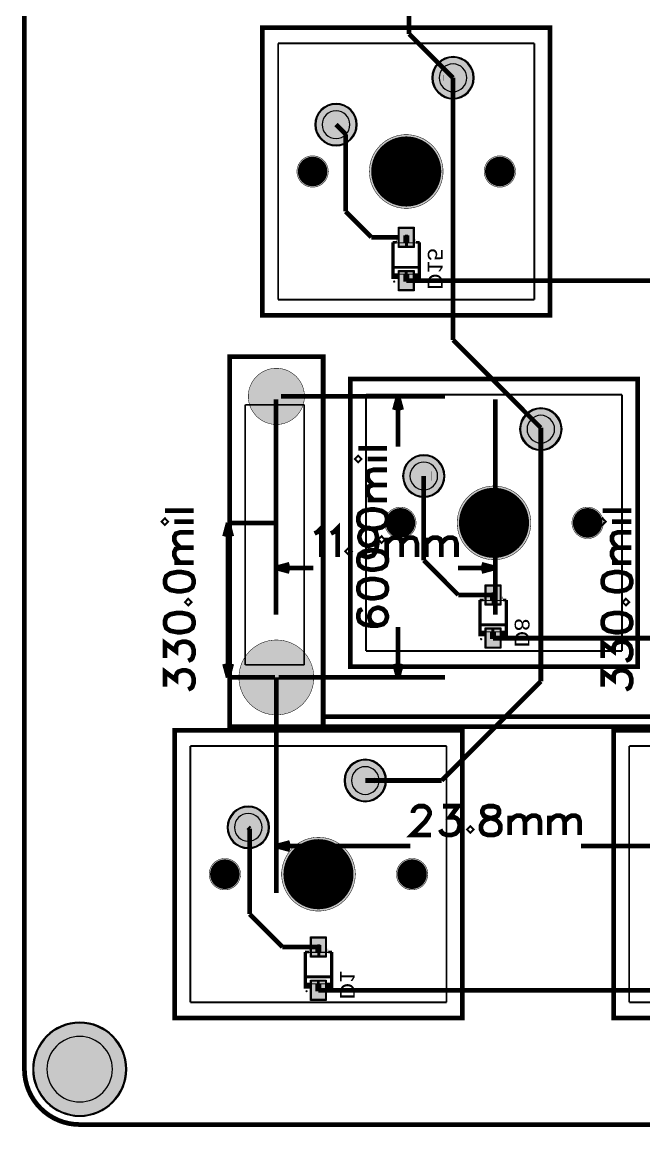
# Model space of a CAD drawing. Header units: millimetres. Extents: x 0 to 146, y -7 to 103.
# Drawn here: x -0.2 to 33.6, y -0.1 to 59.8 of the extents above; entities that cross this region are included whole.
import ezdxf
from ezdxf.enums import TextEntityAlignment as Align

# ---------------------------------------------------------------- set-up
doc = ezdxf.new("R2010")
doc.units = ezdxf.units.MM
doc.header["$MEASUREMENT"] = 0
for name, color, linetype, true_color in [('Board-Outline-Layer', 7, 'Continuous', 0xff00ff), ('Bottom-Layer', 7, 'Continuous', 0x0000ff), ('Bottom-Paste-Mask-Layer', 7, 'Continuous', 0x800000), ('Bottom-Silkscreen-Layer', 7, 'Continuous', 0x66cc33), ('Bottom-Solder-Mask-Layer', 7, 'Continuous', 0xaa00ff), ('Component-Marking-Layer', 7, 'Continuous', 0x66ffcc), ('Component-Shape-Layer', 7, 'Continuous', 0x00cccc), ('Document-Layer', 7, 'Continuous', 0xffffff), ('Hole-Layer', 7, 'Continuous', 0x222222), ('Mechanical-Layer', 7, 'Continuous', 0xf022f0), ('Multi-Layer', 7, 'Continuous', 0xc0c0c0), ('Pin-Floating-Layer', 7, 'Continuous', 0xff99ff), ('Pin-Soldering-Layer', 7, 'Continuous', 0xcc9999), ('Top-Layer', 7, 'Continuous', 0xff0000), ('Top-Paste-Mask-Layer', 7, 'Continuous', 0x808080), ('Top-Silkscreen-Layer', 7, 'Continuous', 0xffcc00), ('Top-Solder-Mask-Layer', 7, 'Continuous', 0x800080)]:
    doc.layers.add(name, color=color, linetype=linetype, true_color=true_color)
doc.styles.get("Standard").update_dxf_attribs({"font": 'arial.ttf'})

msp = doc.modelspace()

# ---------------------------------------------------------------- hatches: boundary and pattern name
at = {"layer": 'Bottom-Layer'}
for points in [[(22.126, 56.775, 1), (24.326, 56.775, 1)], [(15.776, 54.235, 1), (17.976, 54.235, 1)], [(21.061, 47.621), (20.311, 47.621), (20.311, 48.621), (21.061, 48.621)], [(21.061, 45.276), (20.311, 45.276), (20.311, 46.276), (21.061, 46.276)], [(26.89, 37.724, 1), (29.09, 37.724, 1)], [(20.54, 35.184, 1), (22.74, 35.184, 1)], [(25.775, 28.237), (25.025, 28.237), (25.025, 29.237), (25.775, 29.237)], [(25.775, 25.892), (25.025, 25.892), (25.025, 26.892), (25.775, 26.892)], [(17.364, 18.674, 1), (19.564, 18.674, 1)], [(11.014, 16.134, 1), (13.214, 16.134, 1)], [(16.299, 9.15), (15.549, 9.15), (15.549, 10.15), (16.299, 10.15)], [(16.299, 6.805), (15.549, 6.805), (15.549, 7.805), (16.299, 7.805)], [(0.468, 3.019, 1), (5.468, 3.019, 1)]]:
    msp.add_hatch(color=256, dxfattribs=at).paths.add_polyline_path(points)
at = {"layer": 'Bottom-Paste-Mask-Layer'}
for points in [[(22.126, 56.775, 1), (24.326, 56.775, 1)], [(15.776, 54.235, 1), (17.976, 54.235, 1)], [(21.061, 47.621), (20.311, 47.621), (20.311, 48.621), (21.061, 48.621)], [(21.061, 45.276), (20.311, 45.276), (20.311, 46.276), (21.061, 46.276)], [(26.89, 37.724, 1), (29.09, 37.724, 1)], [(20.54, 35.184, 1), (22.74, 35.184, 1)], [(25.775, 28.237), (25.025, 28.237), (25.025, 29.237), (25.775, 29.237)], [(25.775, 25.892), (25.025, 25.892), (25.025, 26.892), (25.775, 26.892)], [(17.364, 18.674, 1), (19.564, 18.674, 1)], [(11.014, 16.134, 1), (13.214, 16.134, 1)], [(16.299, 9.15), (15.549, 9.15), (15.549, 10.15), (16.299, 10.15)], [(16.299, 6.805), (15.549, 6.805), (15.549, 7.805), (16.299, 7.805)], [(0.468, 3.019, 1), (5.468, 3.019, 1)]]:
    msp.add_hatch(color=256, dxfattribs=at).paths.add_polyline_path(points)
at = {"layer": 'Bottom-Silkscreen-Layer'}
for points in [[(19.883, 46.173), (20.236, 46.173), (20.236, 45.869), (19.883, 45.869)], [(19.883, 46.173), (20.236, 46.173), (20.236, 45.869), (19.883, 45.869)], [(21.488, 46.173), (21.488, 45.869), (21.136, 45.869), (21.136, 46.173)], [(21.488, 46.173), (21.488, 45.869), (21.136, 45.869), (21.136, 46.173)], [(24.598, 26.79), (24.95, 26.79), (24.95, 26.485), (24.598, 26.485)], [(24.598, 26.79), (24.95, 26.79), (24.95, 26.485), (24.598, 26.485)], [(26.202, 26.79), (26.202, 26.485), (25.85, 26.485), (25.85, 26.79)], [(26.202, 26.79), (26.202, 26.485), (25.85, 26.485), (25.85, 26.79)], [(15.121, 7.702), (15.474, 7.702), (15.474, 7.398), (15.121, 7.398)], [(15.121, 7.702), (15.474, 7.702), (15.474, 7.398), (15.121, 7.398)], [(16.726, 7.702), (16.726, 7.398), (16.374, 7.398), (16.374, 7.702)], [(16.726, 7.702), (16.726, 7.398), (16.374, 7.398), (16.374, 7.702)]]:
    msp.add_hatch(color=256, dxfattribs=at).paths.add_polyline_path(points)
at = {"layer": 'Bottom-Solder-Mask-Layer'}
for points in [[(22.076, 56.775, 1), (24.376, 56.775, 1)], [(15.726, 54.235, 1), (18.026, 54.235, 1)], [(21.111, 47.57), (20.26, 47.57), (20.26, 48.672), (21.111, 48.672)], [(21.111, 45.225), (20.26, 45.225), (20.26, 46.327), (21.111, 46.327)], [(26.84, 37.724, 1), (29.14, 37.724, 1)], [(20.49, 35.184, 1), (22.79, 35.184, 1)], [(25.826, 28.187), (24.974, 28.187), (24.974, 29.288), (25.826, 29.288)], [(25.826, 25.841), (24.974, 25.841), (24.974, 26.943), (25.826, 26.943)], [(17.314, 18.674, 1), (19.614, 18.674, 1)], [(10.964, 16.134, 1), (13.264, 16.134, 1)], [(16.35, 9.099), (15.498, 9.099), (15.498, 10.201), (16.35, 10.201)], [(16.35, 6.754), (15.498, 6.754), (15.498, 7.856), (16.35, 7.856)], [(0.417, 3.019, 1), (5.519, 3.019, 1)]]:
    msp.add_hatch(color=256, dxfattribs=at).paths.add_polyline_path(points)
at = {"layer": 'Component-Marking-Layer'}
for points in [[(19.976, 45.723, 1), (20.096, 45.723, 1)], [(19.976, 45.723, 1), (20.096, 45.723, 1)], [(12.826, 43.895, 1), (12.946, 43.895, 1)], [(12.826, 43.895, 1), (12.946, 43.895, 1)], [(24.69, 26.34, 1), (24.81, 26.34, 1)], [(24.69, 26.34, 1), (24.81, 26.34, 1)], [(17.59, 24.844, 1), (17.709, 24.844, 1)], [(17.59, 24.844, 1), (17.709, 24.844, 1)], [(15.214, 7.252, 1), (15.334, 7.252, 1)], [(15.214, 7.252, 1), (15.334, 7.252, 1)], [(8.064, 5.794, 1), (8.184, 5.794, 1)], [(8.064, 5.794, 1), (8.184, 5.794, 1)], [(31.876, 5.795, 1), (31.996, 5.795, 1)], [(31.876, 5.795, 1), (31.996, 5.795, 1)]]:
    msp.add_hatch(color=256, dxfattribs=at).paths.add_polyline_path(points)
at = {"layer": 'Document-Layer'}
for points in [[(21.216, 48.031), (21.216, 47.875), (20.176, 47.875), (20.176, 48.031)], [(21.216, 48.031), (21.216, 47.875), (20.176, 47.875), (20.176, 48.031)], [(20.776, 48.263), (20.776, 47.639), (20.62, 47.639), (20.62, 48.263)], [(20.776, 48.263), (20.776, 47.639), (20.62, 47.639), (20.62, 48.263)], [(20.756, 45.723), (20.6, 45.723), (20.6, 46.347), (20.756, 46.347)], [(20.756, 45.723), (20.6, 45.723), (20.6, 46.347), (20.756, 46.347)], [(25.49, 28.88), (25.49, 28.256), (25.334, 28.256), (25.334, 28.88)], [(25.49, 28.88), (25.49, 28.256), (25.334, 28.256), (25.334, 28.88)], [(25.93, 28.648), (25.93, 28.492), (24.89, 28.492), (24.89, 28.648)], [(25.93, 28.648), (25.93, 28.492), (24.89, 28.492), (24.89, 28.648)], [(25.47, 26.34), (25.314, 26.34), (25.314, 26.964), (25.47, 26.964)], [(25.47, 26.34), (25.314, 26.34), (25.314, 26.964), (25.47, 26.964)], [(16.014, 9.792), (16.014, 9.168), (15.858, 9.168), (15.858, 9.792)], [(16.014, 9.792), (16.014, 9.168), (15.858, 9.168), (15.858, 9.792)], [(16.454, 9.56), (16.454, 9.404), (15.414, 9.404), (15.414, 9.56)], [(16.454, 9.56), (16.454, 9.404), (15.414, 9.404), (15.414, 9.56)], [(15.994, 7.252), (15.838, 7.252), (15.838, 7.876), (15.994, 7.876)], [(15.994, 7.252), (15.838, 7.252), (15.838, 7.876), (15.994, 7.876)]]:
    msp.add_hatch(color=256, dxfattribs=at).paths.add_polyline_path(points)
at = {"layer": 'Hole-Layer'}
for points in [[(22.476, 56.775, 1), (23.976, 56.775, 1)], [(16.126, 54.235, 1), (17.626, 54.235, 1)], [(27.24, 37.724, 1), (28.74, 37.724, 1)], [(20.89, 35.184, 1), (22.39, 35.184, 1)], [(17.714, 18.674, 1), (19.214, 18.674, 1)], [(11.364, 16.134, 1), (12.864, 16.134, 1)], [(1.193, 3.019, 1), (4.743, 3.019, 1)]]:
    msp.add_hatch(color=256, dxfattribs=at).paths.add_polyline_path(points)
at = {"layer": 'Multi-Layer'}
for points in [[(22.126, 56.775, 1), (24.326, 56.775, 1)], [(22.126, 56.775, 1), (24.326, 56.775, 1)], [(22.126, 56.775, 1), (24.326, 56.775, 1)], [(15.776, 54.235, 1), (17.976, 54.235, 1)], [(15.776, 54.235, 1), (17.976, 54.235, 1)], [(15.776, 54.235, 1), (17.976, 54.235, 1)], [(18.686, 51.695, 1), (22.686, 51.695, 1)], [(18.686, 51.695, 1), (22.686, 51.695, 1)], [(14.755, 51.695, 1), (16.457, 51.695, 1)], [(14.755, 51.695, 1), (16.457, 51.695, 1)], [(24.915, 51.695, 1), (26.617, 51.695, 1)], [(24.915, 51.695, 1), (26.617, 51.695, 1)], [(12.115, 39.502, 1), (15.163, 39.502, 1)], [(12.115, 39.502, 1), (15.163, 39.502, 1)], [(26.89, 37.724, 1), (29.09, 37.724, 1)], [(26.89, 37.724, 1), (29.09, 37.724, 1)], [(26.89, 37.724, 1), (29.09, 37.724, 1)], [(20.54, 35.184, 1), (22.74, 35.184, 1)], [(20.54, 35.184, 1), (22.74, 35.184, 1)], [(20.54, 35.184, 1), (22.74, 35.184, 1)], [(23.45, 32.644, 1), (27.45, 32.644, 1)], [(23.45, 32.644, 1), (27.45, 32.644, 1)], [(19.519, 32.644, 1), (21.22, 32.644, 1)], [(19.519, 32.644, 1), (21.22, 32.644, 1)], [(29.679, 32.644, 1), (31.38, 32.644, 1)], [(29.679, 32.644, 1), (31.38, 32.644, 1)], [(11.607, 24.262, 1), (15.671, 24.262, 1)], [(11.607, 24.262, 1), (15.671, 24.262, 1)], [(17.364, 18.674, 1), (19.564, 18.674, 1)], [(17.364, 18.674, 1), (19.564, 18.674, 1)], [(17.364, 18.674, 1), (19.564, 18.674, 1)], [(11.014, 16.134, 1), (13.214, 16.134, 1)], [(11.014, 16.134, 1), (13.214, 16.134, 1)], [(11.014, 16.134, 1), (13.214, 16.134, 1)], [(13.924, 13.594, 1), (17.924, 13.594, 1)], [(13.924, 13.594, 1), (17.924, 13.594, 1)], [(9.993, 13.594, 1), (11.695, 13.594, 1)], [(9.993, 13.594, 1), (11.695, 13.594, 1)], [(20.153, 13.594, 1), (21.855, 13.594, 1)], [(20.153, 13.594, 1), (21.855, 13.594, 1)], [(0.468, 3.019, 1), (5.468, 3.019, 1)], [(0.468, 3.019, 1), (5.468, 3.019, 1)], [(0.468, 3.019, 1), (5.468, 3.019, 1)]]:
    msp.add_hatch(color=256, dxfattribs=at).paths.add_polyline_path(points)
at = {"layer": 'Pin-Floating-Layer'}
for points in [[(20.846, 47.933), (20.846, 47.813), (20.525, 47.813), (20.525, 47.933)], [(20.846, 47.933), (20.846, 47.813), (20.525, 47.813), (20.525, 47.933)], [(20.846, 46.133), (20.846, 46.013), (20.525, 46.013), (20.525, 46.133)], [(20.846, 46.133), (20.846, 46.013), (20.525, 46.013), (20.525, 46.133)], [(25.56, 28.55), (25.56, 28.43), (25.24, 28.43), (25.24, 28.55)], [(25.56, 28.55), (25.56, 28.43), (25.24, 28.43), (25.24, 28.55)], [(25.56, 26.75), (25.56, 26.63), (25.24, 26.63), (25.24, 26.75)], [(25.56, 26.75), (25.56, 26.63), (25.24, 26.63), (25.24, 26.75)], [(16.084, 9.462), (16.084, 9.342), (15.764, 9.342), (15.764, 9.462)], [(16.084, 9.462), (16.084, 9.342), (15.764, 9.342), (15.764, 9.462)], [(16.084, 7.662), (16.084, 7.542), (15.764, 7.542), (15.764, 7.662)], [(16.084, 7.662), (16.084, 7.542), (15.764, 7.542), (15.764, 7.662)]]:
    msp.add_hatch(color=256, dxfattribs=at).paths.add_polyline_path(points)
at = {"layer": 'Pin-Soldering-Layer'}
for points in [[(22.726, 56.925), (23.726, 56.925), (23.726, 56.625), (22.726, 56.625)], [(22.726, 56.925), (23.726, 56.925), (23.726, 56.625), (22.726, 56.625)], [(16.476, 54.485), (17.276, 54.485), (17.276, 53.985), (16.476, 53.985)], [(16.476, 54.485), (17.276, 54.485), (17.276, 53.985), (16.476, 53.985)], [(20.846, 48.223), (20.846, 47.923), (20.525, 47.923), (20.525, 48.223)], [(20.846, 48.223), (20.846, 47.923), (20.525, 47.923), (20.525, 48.223)], [(20.846, 46.023), (20.846, 45.723), (20.525, 45.723), (20.525, 46.023)], [(20.846, 46.023), (20.846, 45.723), (20.525, 45.723), (20.525, 46.023)], [(27.49, 37.874), (28.49, 37.874), (28.49, 37.574), (27.49, 37.574)], [(27.49, 37.874), (28.49, 37.874), (28.49, 37.574), (27.49, 37.574)], [(21.24, 35.434), (22.04, 35.434), (22.04, 34.934), (21.24, 34.934)], [(21.24, 35.434), (22.04, 35.434), (22.04, 34.934), (21.24, 34.934)], [(25.56, 28.84), (25.56, 28.54), (25.24, 28.54), (25.24, 28.84)], [(25.56, 28.84), (25.56, 28.54), (25.24, 28.54), (25.24, 28.84)], [(25.56, 26.64), (25.56, 26.34), (25.24, 26.34), (25.24, 26.64)], [(25.56, 26.64), (25.56, 26.34), (25.24, 26.34), (25.24, 26.64)], [(17.964, 18.824), (18.964, 18.824), (18.964, 18.524), (17.964, 18.524)], [(17.964, 18.824), (18.964, 18.824), (18.964, 18.524), (17.964, 18.524)], [(11.714, 16.384), (12.514, 16.384), (12.514, 15.884), (11.714, 15.884)], [(11.714, 16.384), (12.514, 16.384), (12.514, 15.884), (11.714, 15.884)], [(16.084, 9.752), (16.084, 9.452), (15.764, 9.452), (15.764, 9.752)], [(16.084, 9.752), (16.084, 9.452), (15.764, 9.452), (15.764, 9.752)], [(16.084, 7.552), (16.084, 7.252), (15.764, 7.252), (15.764, 7.552)], [(16.084, 7.552), (16.084, 7.252), (15.764, 7.252), (15.764, 7.552)]]:
    msp.add_hatch(color=256, dxfattribs=at).paths.add_polyline_path(points)
at = {"layer": 'Top-Layer'}
for points in [[(22.126, 56.775, 1), (24.326, 56.775, 1)], [(15.776, 54.235, 1), (17.976, 54.235, 1)], [(26.89, 37.724, 1), (29.09, 37.724, 1)], [(20.54, 35.184, 1), (22.74, 35.184, 1)], [(17.364, 18.674, 1), (19.564, 18.674, 1)], [(11.014, 16.134, 1), (13.214, 16.134, 1)], [(0.468, 3.019, 1), (5.468, 3.019, 1)]]:
    msp.add_hatch(color=256, dxfattribs=at).paths.add_polyline_path(points)
at = {"layer": 'Top-Paste-Mask-Layer'}
for points in [[(22.126, 56.775, 1), (24.326, 56.775, 1)], [(15.776, 54.235, 1), (17.976, 54.235, 1)], [(26.89, 37.724, 1), (29.09, 37.724, 1)], [(20.54, 35.184, 1), (22.74, 35.184, 1)], [(25.091, 32.644, 1), (25.809, 32.644, 1)], [(25.091, 32.644, 1), (25.809, 32.644, 1)], [(17.364, 18.674, 1), (19.564, 18.674, 1)], [(11.014, 16.134, 1), (13.214, 16.134, 1)], [(0.468, 3.019, 1), (5.468, 3.019, 1)]]:
    msp.add_hatch(color=256, dxfattribs=at).paths.add_polyline_path(points)
at = {"layer": 'Top-Solder-Mask-Layer'}
for points in [[(22.076, 56.775, 1), (24.376, 56.775, 1)], [(15.726, 54.235, 1), (18.026, 54.235, 1)], [(26.84, 37.724, 1), (29.14, 37.724, 1)], [(20.49, 35.184, 1), (22.79, 35.184, 1)], [(17.314, 18.674, 1), (19.614, 18.674, 1)], [(10.964, 16.134, 1), (13.264, 16.134, 1)], [(0.417, 3.019, 1), (5.519, 3.019, 1)]]:
    msp.add_hatch(color=256, dxfattribs=at).paths.add_polyline_path(points)

# ---------------------------------------------------------------- linework, layer by layer
at = {"layer": 'Board-Outline-Layer', "const_width": 0.254}
msp.add_lwpolyline([(-0.032, 3.019), (-0.032, 100.367, -0.414), (2.968, 103.367), (143.181, 103.367), (143.181, 103.367, -0.414), (146.181, 100.367), (146.181, 100.367), (146.181, 3.019), (146.181, 3.019, -0.414), (143.181, 0.019), (143.181, 0.019), (2.968, 0.019, -0.414)], format="xyb", close=True, dxfattribs=at)
at = {"layer": 'Bottom-Layer'}
for points in [[(22.126, 56.775, 1), (24.326, 56.775, 1)], [(15.776, 54.235, 1), (17.976, 54.235, 1)], [(26.89, 37.724, 1), (29.09, 37.724, 1)], [(20.54, 35.184, 1), (22.74, 35.184, 1)], [(11.014, 16.134, 1), (13.214, 16.134, 1)], [(0.468, 3.019, 1), (5.468, 3.019, 1)]]:
    msp.add_lwpolyline(points, format="xyb", close=True, dxfattribs=at)
at = {"layer": 'Bottom-Layer', "const_width": 0.254}
for points in [[(16.876, 54.235), (17.399, 53.712)], [(17.399, 53.712), (17.399, 49.53)], [(17.399, 49.53), (18.796, 48.133)], [(18.796, 48.133), (20.32, 48.133)], [(20.686, 45.776), (46.889, 45.776)], [(21.64, 35.184), (21.64, 30.607)], [(21.64, 30.607), (23.509, 28.737)], [(23.509, 28.737), (25.4, 28.737)], [(25.4, 26.392), (36.25, 26.392)], [(12.114, 16.134), (12.192, 16.056)], [(12.192, 16.056), (12.192, 11.43)], [(12.192, 11.43), (13.972, 9.65)], [(13.972, 9.65), (15.924, 9.65)], [(15.924, 7.305), (39.737, 7.305)]]:
    msp.add_lwpolyline(points, dxfattribs=at)
at = {"layer": 'Bottom-Layer'}
for points in [[(21.061, 47.621), (20.311, 47.621), (20.311, 48.621), (21.061, 48.621)], [(21.061, 45.276), (20.311, 45.276), (20.311, 46.276), (21.061, 46.276)], [(25.775, 28.237), (25.025, 28.237), (25.025, 29.237), (25.775, 29.237)], [(25.775, 25.892), (25.025, 25.892), (25.025, 26.892), (25.775, 26.892)], [(16.299, 9.15), (15.549, 9.15), (15.549, 10.15), (16.299, 10.15)], [(16.299, 6.805), (15.549, 6.805), (15.549, 7.805), (16.299, 7.805)]]:
    msp.add_lwpolyline(points, close=True, dxfattribs=at)
msp.add_lwpolyline([(17.364, 18.674, 1), (19.564, 18.674), (19.564, 18.674, 1), (17.364, 18.674)], format="xyb", dxfattribs=at)
at = {"layer": 'Bottom-Paste-Mask-Layer'}
for points in [[(22.126, 56.775, 1), (24.326, 56.775, 1)], [(15.776, 54.235, 1), (17.976, 54.235, 1)], [(26.89, 37.724, 1), (29.09, 37.724, 1)], [(20.54, 35.184, 1), (22.74, 35.184, 1)], [(11.014, 16.134, 1), (13.214, 16.134, 1)], [(0.468, 3.019, 1), (5.468, 3.019, 1)]]:
    msp.add_lwpolyline(points, format="xyb", close=True, dxfattribs=at)
for points in [[(21.061, 47.621), (20.311, 47.621), (20.311, 48.621), (21.061, 48.621)], [(21.061, 45.276), (20.311, 45.276), (20.311, 46.276), (21.061, 46.276)], [(25.775, 28.237), (25.025, 28.237), (25.025, 29.237), (25.775, 29.237)], [(25.775, 25.892), (25.025, 25.892), (25.025, 26.892), (25.775, 26.892)], [(16.299, 9.15), (15.549, 9.15), (15.549, 10.15), (16.299, 10.15)], [(16.299, 6.805), (15.549, 6.805), (15.549, 7.805), (16.299, 7.805)]]:
    msp.add_lwpolyline(points, close=True, dxfattribs=at)
msp.add_lwpolyline([(17.364, 18.674, 1), (19.564, 18.674), (19.564, 18.674, 1), (17.364, 18.674)], format="xyb", dxfattribs=at)
at = {"layer": 'Bottom-Silkscreen-Layer', "const_width": 0.152}
for points in [[(19.959, 47.85), (20.166, 47.85)], [(19.959, 46.097), (19.959, 47.85)], [(19.959, 47.85), (20.166, 47.85)], [(19.959, 46.097), (19.959, 47.85)], [(21.412, 47.85), (21.216, 47.85)], [(21.412, 47.85), (21.216, 47.85)], [(21.412, 46.097), (21.412, 47.85)], [(21.412, 46.097), (21.412, 47.85)], [(21.412, 46.502), (19.959, 46.502)], [(21.412, 46.502), (19.959, 46.502)], [(24.674, 28.466), (24.88, 28.466)], [(24.674, 26.714), (24.674, 28.466)], [(24.674, 28.466), (24.88, 28.466)], [(24.674, 26.714), (24.674, 28.466)], [(26.126, 28.466), (25.93, 28.466)], [(26.126, 28.466), (25.93, 28.466)], [(26.126, 26.714), (26.126, 28.466)], [(26.126, 26.714), (26.126, 28.466)], [(26.126, 27.118), (24.674, 27.118)], [(26.126, 27.118), (24.674, 27.118)], [(15.198, 7.626), (15.198, 9.379)], [(15.198, 7.626), (15.198, 9.379)], [(15.198, 9.379), (15.404, 9.379)], [(15.198, 9.379), (15.404, 9.379)], [(16.65, 9.379), (16.454, 9.379)], [(16.65, 9.379), (16.454, 9.379)], [(16.65, 7.626), (16.65, 9.379)], [(16.65, 7.626), (16.65, 9.379)], [(16.65, 8.031), (15.198, 8.031)], [(16.65, 8.031), (15.198, 8.031)]]:
    msp.add_lwpolyline(points, dxfattribs=at)
at = {"layer": 'Bottom-Silkscreen-Layer', "const_width": 0.00508}
for points in [[(19.883, 46.173), (20.236, 46.173), (20.236, 45.869), (19.883, 45.869)], [(19.883, 46.173), (20.236, 46.173), (20.236, 45.869), (19.883, 45.869)], [(21.488, 46.173), (21.488, 45.869), (21.136, 45.869), (21.136, 46.173)], [(21.488, 46.173), (21.488, 45.869), (21.136, 45.869), (21.136, 46.173)], [(24.598, 26.79), (24.95, 26.79), (24.95, 26.485), (24.598, 26.485)], [(24.598, 26.79), (24.95, 26.79), (24.95, 26.485), (24.598, 26.485)], [(26.202, 26.79), (26.202, 26.485), (25.85, 26.485), (25.85, 26.79)], [(26.202, 26.79), (26.202, 26.485), (25.85, 26.485), (25.85, 26.79)], [(15.121, 7.702), (15.474, 7.702), (15.474, 7.398), (15.121, 7.398)], [(15.121, 7.702), (15.474, 7.702), (15.474, 7.398), (15.121, 7.398)], [(16.726, 7.702), (16.726, 7.398), (16.374, 7.398), (16.374, 7.702)], [(16.726, 7.702), (16.726, 7.398), (16.374, 7.398), (16.374, 7.702)]]:
    msp.add_lwpolyline(points, close=True, dxfattribs=at)
at = {"layer": 'Bottom-Solder-Mask-Layer'}
for points in [[(22.076, 56.775, 1), (24.376, 56.775, 1)], [(15.726, 54.235, 1), (18.026, 54.235, 1)], [(26.84, 37.724, 1), (29.14, 37.724, 1)], [(20.49, 35.184, 1), (22.79, 35.184, 1)], [(17.314, 18.674, 1), (19.614, 18.674, 1)], [(0.417, 3.019, 1), (5.519, 3.019, 1)]]:
    msp.add_lwpolyline(points, format="xyb", close=True, dxfattribs=at)
for points in [[(21.111, 47.57), (20.26, 47.57), (20.26, 48.672), (21.111, 48.672)], [(21.111, 45.225), (20.26, 45.225), (20.26, 46.327), (21.111, 46.327)], [(25.826, 28.187), (24.974, 28.187), (24.974, 29.288), (25.826, 29.288)], [(25.826, 25.841), (24.974, 25.841), (24.974, 26.943), (25.826, 26.943)], [(16.35, 9.099), (15.498, 9.099), (15.498, 10.201), (16.35, 10.201)], [(16.35, 6.754), (15.498, 6.754), (15.498, 7.856), (16.35, 7.856)]]:
    msp.add_lwpolyline(points, close=True, dxfattribs=at)
msp.add_lwpolyline([(10.964, 16.134, 1), (13.264, 16.134), (13.264, 16.134, 1), (10.964, 16.134)], format="xyb", dxfattribs=at)
at = {"layer": 'Component-Marking-Layer', "const_width": 0.00508}
for points in [[(19.976, 45.723, 1), (20.096, 45.723), (20.096, 45.723, 1), (19.976, 45.723)], [(19.976, 45.723, 1), (20.096, 45.723), (20.096, 45.723, 1), (19.976, 45.723)], [(24.69, 26.34, 1), (24.81, 26.34), (24.81, 26.34, 1), (24.69, 26.34)], [(24.69, 26.34, 1), (24.81, 26.34), (24.81, 26.34, 1), (24.69, 26.34)], [(17.59, 24.844, 1), (17.709, 24.844), (17.709, 24.844, 1), (17.59, 24.844)], [(17.59, 24.844, 1), (17.709, 24.844), (17.709, 24.844, 1), (17.59, 24.844)], [(31.876, 5.795, 1), (31.996, 5.795), (31.996, 5.795, 1), (31.876, 5.795)], [(31.876, 5.795, 1), (31.996, 5.795), (31.996, 5.795, 1), (31.876, 5.795)]]:
    msp.add_lwpolyline(points, format="xyb", dxfattribs=at)
for points in [[(12.826, 43.895, 1), (12.946, 43.895, 1)], [(12.826, 43.895, 1), (12.946, 43.895, 1)], [(15.214, 7.252, 1), (15.334, 7.252, 1)], [(15.214, 7.252, 1), (15.334, 7.252, 1)], [(8.064, 5.794, 1), (8.184, 5.794, 1)], [(8.064, 5.794, 1), (8.184, 5.794, 1)]]:
    msp.add_lwpolyline(points, format="xyb", close=True, dxfattribs=at)
at = {"layer": 'Component-Shape-Layer', "const_width": 0.0508}
for points in [[(12.886, 43.895), (12.886, 59.495), (28.486, 59.495), (28.486, 43.895)], [(12.886, 43.895), (12.886, 59.495), (28.486, 59.495), (28.486, 43.895)], [(21.336, 47.823), (21.336, 46.123), (20.036, 46.123), (20.036, 47.823)], [(21.336, 47.823), (21.336, 46.123), (20.036, 46.123), (20.036, 47.823)], [(17.65, 24.844), (17.65, 40.444), (33.25, 40.444), (33.25, 24.844)], [(17.65, 24.844), (17.65, 40.444), (33.25, 40.444), (33.25, 24.844)], [(26.05, 28.44), (26.05, 26.74), (24.75, 26.74), (24.75, 28.44)], [(26.05, 28.44), (26.05, 26.74), (24.75, 26.74), (24.75, 28.44)], [(8.124, 5.794), (8.124, 21.394), (23.724, 21.394), (23.724, 5.794)], [(8.124, 5.794), (8.124, 21.394), (23.724, 21.394), (23.724, 5.794)], [(31.936, 5.795), (31.936, 21.395), (47.536, 21.395), (47.536, 5.795)], [(31.936, 5.795), (31.936, 21.395), (47.536, 21.395), (47.536, 5.795)], [(16.574, 9.352), (16.574, 7.652), (15.274, 7.652), (15.274, 9.352)], [(16.574, 9.352), (16.574, 7.652), (15.274, 7.652), (15.274, 9.352)]]:
    msp.add_lwpolyline(points, close=True, dxfattribs=at)
at = {"layer": 'Document-Layer', "const_width": 0.1}
for points in [[(13.736, 58.645), (27.635, 58.645)], [(13.736, 44.743), (13.736, 58.645)], [(27.635, 58.645), (27.635, 44.743)], [(27.635, 44.743), (13.736, 44.743)], [(18.499, 39.595), (32.399, 39.595)], [(18.499, 25.693), (18.499, 39.595)], [(32.399, 39.595), (32.399, 25.693)], [(11.949, 39.044), (15.149, 39.044)], [(11.949, 24.943), (11.949, 39.044)], [(15.149, 39.044), (15.149, 24.943)], [(32.399, 25.693), (18.499, 25.693)], [(15.149, 24.943), (11.949, 24.943)], [(8.974, 20.545), (22.874, 20.545)], [(8.974, 6.643), (8.974, 20.545)], [(22.874, 20.545), (22.874, 6.643)], [(32.786, 20.545), (46.685, 20.545)], [(32.786, 6.643), (32.786, 20.545)], [(22.874, 6.643), (8.974, 6.643)], [(46.685, 6.643), (32.786, 6.643)]]:
    msp.add_lwpolyline(points, dxfattribs=at)
at = {"layer": 'Document-Layer', "const_width": 1.9}
for points in [[(19.736, 51.695, 1), (21.636, 51.695), (21.636, 51.695, 1), (19.736, 51.695)], [(19.736, 51.695, 1), (21.636, 51.695), (21.636, 51.695, 1), (19.736, 51.695)], [(24.5, 32.644, 1), (26.4, 32.644), (26.4, 32.644, 1), (24.5, 32.644)], [(24.5, 32.644, 1), (26.4, 32.644), (26.4, 32.644, 1), (24.5, 32.644)], [(14.974, 13.594, 1), (16.874, 13.594), (16.874, 13.594, 1), (14.974, 13.594)], [(14.974, 13.594, 1), (16.874, 13.594), (16.874, 13.594, 1), (14.974, 13.594)]]:
    msp.add_lwpolyline(points, format="xyb", dxfattribs=at)
at = {"layer": 'Document-Layer', "const_width": 0.8}
for points in [[(15.206, 51.695, 1), (16.006, 51.695, 1)], [(15.206, 51.695, 1), (16.006, 51.695, 1)], [(25.366, 51.695, 1), (26.166, 51.695, 1)], [(25.366, 51.695, 1), (26.166, 51.695, 1)], [(19.97, 32.644, 1), (20.77, 32.644, 1)], [(19.97, 32.644, 1), (20.77, 32.644, 1)], [(30.13, 32.644, 1), (30.93, 32.644, 1)], [(30.13, 32.644, 1), (30.93, 32.644, 1)], [(10.444, 13.594, 1), (11.244, 13.594, 1)], [(10.444, 13.594, 1), (11.244, 13.594, 1)], [(20.604, 13.594, 1), (21.404, 13.594, 1)], [(20.604, 13.594, 1), (21.404, 13.594, 1)]]:
    msp.add_lwpolyline(points, format="xyb", close=True, dxfattribs=at)
at = {"layer": 'Document-Layer', "const_width": 0.00508}
for points in [[(21.216, 48.031), (21.216, 47.875), (20.176, 47.875), (20.176, 48.031)], [(21.216, 48.031), (21.216, 47.875), (20.176, 47.875), (20.176, 48.031)], [(20.776, 48.263), (20.776, 47.639), (20.62, 47.639), (20.62, 48.263)], [(20.776, 48.263), (20.776, 47.639), (20.62, 47.639), (20.62, 48.263)], [(20.756, 45.723), (20.6, 45.723), (20.6, 46.347), (20.756, 46.347)], [(20.756, 45.723), (20.6, 45.723), (20.6, 46.347), (20.756, 46.347)], [(25.49, 28.88), (25.49, 28.256), (25.334, 28.256), (25.334, 28.88)], [(25.49, 28.88), (25.49, 28.256), (25.334, 28.256), (25.334, 28.88)], [(25.93, 28.648), (25.93, 28.492), (24.89, 28.492), (24.89, 28.648)], [(25.93, 28.648), (25.93, 28.492), (24.89, 28.492), (24.89, 28.648)], [(25.47, 26.34), (25.314, 26.34), (25.314, 26.964), (25.47, 26.964)], [(25.47, 26.34), (25.314, 26.34), (25.314, 26.964), (25.47, 26.964)], [(16.014, 9.792), (16.014, 9.168), (15.858, 9.168), (15.858, 9.792)], [(16.014, 9.792), (16.014, 9.168), (15.858, 9.168), (15.858, 9.792)], [(16.454, 9.56), (16.454, 9.404), (15.414, 9.404), (15.414, 9.56)], [(16.454, 9.56), (16.454, 9.404), (15.414, 9.404), (15.414, 9.56)], [(15.994, 7.252), (15.838, 7.252), (15.838, 7.876), (15.994, 7.876)], [(15.994, 7.252), (15.838, 7.252), (15.838, 7.876), (15.994, 7.876)]]:
    msp.add_lwpolyline(points, close=True, dxfattribs=at)
at = {"layer": 'Hole-Layer'}
for points in [[(22.476, 56.775, 1), (23.976, 56.775), (23.976, 56.775, 1), (22.476, 56.775)], [(16.126, 54.235, 1), (17.626, 54.235), (17.626, 54.235, 1), (16.126, 54.235)], [(27.24, 37.724, 1), (28.74, 37.724), (28.74, 37.724, 1), (27.24, 37.724)], [(20.89, 35.184, 1), (22.39, 35.184), (22.39, 35.184, 1), (20.89, 35.184)], [(17.714, 18.674, 1), (19.214, 18.674), (19.214, 18.674, 1), (17.714, 18.674)], [(11.364, 16.134, 1), (12.864, 16.134), (12.864, 16.134, 1), (11.364, 16.134)]]:
    msp.add_lwpolyline(points, format="xyb", dxfattribs=at)
msp.add_lwpolyline([(1.193, 3.019, 1), (4.743, 3.019, 1)], format="xyb", close=True, dxfattribs=at)
at = {"layer": 'Mechanical-Layer', "const_width": 0.254}
for points in [[(13.893, 39.502), (22.783, 39.502)], [(20.243, 39.502), (20.046, 38.766)], [(20.243, 39.502), (20.44, 38.766)], [(20.243, 39.502), (20.243, 36.766)], [(13.614, 39.345), (13.614, 27.661)], [(25.514, 39.345), (25.514, 27.661)], [(18.079, 36.69), (19.644, 36.69)], [(18.6, 36.104), (19.644, 36.104)], [(18.899, 34.699), (18.676, 34.922), (18.6, 35.072), (18.6, 35.296), (18.676, 35.446), (18.899, 35.519), (19.644, 35.519)], [(18.899, 33.879), (18.676, 34.102), (18.6, 34.252), (18.6, 34.475), (18.676, 34.625), (18.899, 34.699), (19.644, 34.699)], [(18.6, 33.879), (19.644, 33.879)], [(7.589, 33.298), (9.153, 33.298)], [(31.338, 33.298), (32.902, 33.298)], [(8.109, 32.711), (9.153, 32.711)], [(11.023, 32.644), (10.826, 31.908)], [(13.563, 32.644), (11.023, 32.644)], [(11.023, 32.644), (11.22, 31.908)], [(11.023, 32.644), (11.023, 24.262)], [(15.713, 32.068), (15.863, 32.141), (16.086, 32.365), (16.086, 30.8)], [(16.597, 32.068), (16.747, 32.141), (16.97, 32.365), (16.97, 30.8)], [(19.111, 31.844), (19.038, 31.621), (18.888, 31.471), (18.664, 31.397), (18.588, 31.397), (18.365, 31.471), (18.215, 31.621), (18.141, 31.844), (18.141, 31.918), (18.215, 32.141), (18.365, 32.291), (18.588, 32.365), (18.664, 32.365), (18.888, 32.291), (19.038, 32.141), (19.111, 31.844), (19.111, 31.471), (19.038, 31.097), (18.888, 30.874), (18.664, 30.8), (18.515, 30.8), (18.291, 30.874), (18.215, 31.024)], [(31.858, 32.711), (32.902, 32.711)], [(8.409, 31.307), (8.186, 31.53), (8.109, 31.68), (8.109, 31.904), (8.186, 32.054), (8.409, 32.127), (9.153, 32.127)], [(19.622, 31.844), (19.622, 30.8)], [(19.622, 31.544), (19.845, 31.768), (19.995, 31.844), (20.219, 31.844), (20.369, 31.768), (20.442, 31.544), (20.442, 30.8)], [(20.442, 31.544), (20.666, 31.768), (20.816, 31.844), (21.039, 31.844), (21.189, 31.768), (21.263, 31.544), (21.263, 30.8)], [(21.773, 31.844), (21.773, 30.8)], [(21.773, 31.544), (21.997, 31.768), (22.147, 31.844), (22.37, 31.844), (22.52, 31.768), (22.594, 31.544), (22.594, 30.8)], [(22.594, 31.544), (22.817, 31.768), (22.967, 31.844), (23.191, 31.844), (23.341, 31.768), (23.414, 31.544), (23.414, 30.8)], [(32.158, 31.307), (31.935, 31.53), (31.858, 31.68), (31.858, 31.904), (31.935, 32.054), (32.158, 32.127), (32.902, 32.127)], [(8.409, 30.486), (8.186, 30.71), (8.109, 30.86), (8.109, 31.083), (8.186, 31.233), (8.409, 31.307), (9.153, 31.307)], [(32.158, 30.486), (31.935, 30.71), (31.858, 30.86), (31.858, 31.083), (31.935, 31.233), (32.158, 31.307), (32.902, 31.307)], [(8.109, 30.486), (9.153, 30.486)], [(31.858, 30.486), (32.902, 30.486)], [(13.614, 30.201), (14.35, 30.398)], [(13.614, 30.201), (14.35, 30.003)], [(13.614, 30.201), (15.637, 30.201)], [(23.49, 30.201), (25.514, 30.201)], [(25.514, 30.201), (24.778, 30.398)], [(25.514, 30.201), (24.778, 30.003)], [(18.302, 27.97), (18.153, 27.894), (18.079, 27.671), (18.079, 27.521), (18.153, 27.297), (18.376, 27.147), (18.75, 27.074), (19.123, 27.074), (19.42, 27.147), (19.57, 27.297), (19.644, 27.521), (19.644, 27.597), (19.57, 27.821), (19.42, 27.97), (19.197, 28.044), (19.123, 28.044), (18.899, 27.97), (18.75, 27.821), (18.676, 27.597), (18.676, 27.521), (18.75, 27.297), (18.899, 27.147), (19.123, 27.074)], [(20.243, 26.998), (20.243, 24.262)], [(7.589, 25.312), (7.589, 26.133), (8.186, 25.686), (8.186, 25.909), (8.259, 26.059), (8.333, 26.133), (8.556, 26.206), (8.706, 26.206), (8.93, 26.133), (9.08, 25.983), (9.153, 25.759), (9.153, 25.536), (9.08, 25.312), (9.006, 25.236), (8.856, 25.162)], [(31.338, 25.312), (31.338, 26.133), (31.935, 25.686), (31.935, 25.909), (32.008, 26.059), (32.082, 26.133), (32.306, 26.206), (32.455, 26.206), (32.679, 26.133), (32.829, 25.983), (32.902, 25.759), (32.902, 25.536), (32.829, 25.312), (32.755, 25.236), (32.605, 25.162)], [(7.589, 23.758), (7.589, 24.578), (8.186, 24.131), (8.186, 24.355), (8.259, 24.505), (8.333, 24.578), (8.556, 24.652), (8.706, 24.652), (8.93, 24.578), (9.08, 24.428), (9.153, 24.205), (9.153, 23.981), (9.08, 23.758), (9.006, 23.682), (8.856, 23.608)], [(11.023, 24.262), (10.826, 24.998)], [(11.023, 24.262), (11.22, 24.998)], [(20.243, 24.262), (20.046, 24.998)], [(20.243, 24.262), (20.44, 24.998)], [(31.338, 23.758), (31.338, 24.578), (31.935, 24.131), (31.935, 24.355), (32.008, 24.505), (32.082, 24.578), (32.306, 24.652), (32.455, 24.652), (32.679, 24.578), (32.829, 24.428), (32.902, 24.205), (32.902, 23.981), (32.829, 23.758), (32.755, 23.682), (32.605, 23.608)], [(13.563, 24.262), (11.023, 24.262)], [(13.639, 24.262), (13.639, 12.578)], [(13.766, 24.262), (22.783, 24.262)], [(21.055, 16.911), (21.055, 16.985), (21.131, 17.135), (21.205, 17.208), (21.354, 17.282), (21.652, 17.282), (21.801, 17.208), (21.878, 17.135), (21.951, 16.985), (21.951, 16.835), (21.878, 16.685), (21.728, 16.462), (20.981, 15.717), (22.025, 15.717)], [(22.685, 17.282), (23.506, 17.282), (23.059, 16.685), (23.282, 16.685), (23.432, 16.612), (23.506, 16.538), (23.579, 16.314), (23.579, 16.165), (23.506, 15.941), (23.356, 15.791), (23.132, 15.717), (22.909, 15.717), (22.685, 15.791), (22.609, 15.865), (22.535, 16.015)], [(26.305, 16.761), (26.305, 15.717)], [(26.305, 16.462), (26.528, 16.685), (26.678, 16.761), (26.902, 16.761), (27.052, 16.685), (27.125, 16.462), (27.125, 15.717)], [(27.125, 16.462), (27.349, 16.685), (27.499, 16.761), (27.722, 16.761), (27.872, 16.685), (27.946, 16.462), (27.946, 15.717)], [(28.456, 16.761), (28.456, 15.717)], [(28.456, 16.462), (28.68, 16.685), (28.83, 16.761), (29.053, 16.761), (29.203, 16.685), (29.277, 16.462), (29.277, 15.717)], [(29.277, 16.462), (29.5, 16.685), (29.65, 16.761), (29.874, 16.761), (30.023, 16.685), (30.097, 16.462), (30.097, 15.717)], [(13.639, 15.118), (14.375, 15.315)], [(13.639, 15.118), (14.375, 14.921)], [(13.639, 15.118), (20.905, 15.118)], [(30.173, 15.118), (37.439, 15.118)]]:
    msp.add_lwpolyline(points, dxfattribs=at)
for points in [[(18.079, 36.03), (18.153, 36.104), (18.079, 36.18), (18.003, 36.104)], [(7.589, 32.638), (7.662, 32.711), (7.589, 32.788), (7.513, 32.711)], [(18.079, 32.771), (18.153, 32.548), (18.376, 32.398), (18.75, 32.324), (18.973, 32.324), (19.346, 32.398), (19.57, 32.548), (19.644, 32.771), (19.644, 32.921), (19.57, 33.144), (19.346, 33.294), (18.973, 33.368), (18.75, 33.368), (18.376, 33.294), (18.153, 33.144), (18.079, 32.921)], [(31.338, 32.638), (31.411, 32.711), (31.338, 32.788), (31.262, 32.711)], [(19.273, 31.737), (19.346, 31.664), (19.42, 31.737), (19.346, 31.813)], [(17.554, 31.171), (17.481, 31.097), (17.554, 31.024), (17.631, 31.097)], [(18.079, 30.556), (18.153, 30.333), (18.376, 30.183), (18.75, 30.109), (18.973, 30.109), (19.346, 30.183), (19.57, 30.333), (19.644, 30.556), (19.644, 30.706), (19.57, 30.93), (19.346, 31.079), (18.973, 31.153), (18.75, 31.153), (18.376, 31.079), (18.153, 30.93), (18.079, 30.706)], [(7.589, 29.379), (7.662, 29.155), (7.886, 29.006), (8.259, 28.932), (8.483, 28.932), (8.856, 29.006), (9.08, 29.155), (9.153, 29.379), (9.153, 29.529), (9.08, 29.752), (8.856, 29.902), (8.483, 29.976), (8.259, 29.976), (7.886, 29.902), (7.662, 29.752), (7.589, 29.529)], [(31.338, 29.379), (31.411, 29.155), (31.635, 29.006), (32.008, 28.932), (32.232, 28.932), (32.605, 29.006), (32.829, 29.155), (32.902, 29.379), (32.902, 29.529), (32.829, 29.752), (32.605, 29.902), (32.232, 29.976), (32.008, 29.976), (31.635, 29.902), (31.411, 29.752), (31.338, 29.529)], [(18.079, 29.002), (18.153, 28.778), (18.376, 28.628), (18.75, 28.555), (18.973, 28.555), (19.346, 28.628), (19.57, 28.778), (19.644, 29.002), (19.644, 29.152), (19.57, 29.375), (19.346, 29.525), (18.973, 29.599), (18.75, 29.599), (18.376, 29.525), (18.153, 29.375), (18.079, 29.152)], [(8.783, 28.345), (8.856, 28.271), (8.93, 28.345), (8.856, 28.421)], [(32.532, 28.345), (32.605, 28.271), (32.679, 28.345), (32.605, 28.421)], [(7.589, 27.164), (7.662, 26.94), (7.886, 26.791), (8.259, 26.717), (8.483, 26.717), (8.856, 26.791), (9.08, 26.94), (9.153, 27.164), (9.153, 27.314), (9.08, 27.537), (8.856, 27.687), (8.483, 27.761), (8.259, 27.761), (7.886, 27.687), (7.662, 27.537), (7.589, 27.314)], [(31.338, 27.164), (31.411, 26.94), (31.635, 26.791), (32.008, 26.717), (32.232, 26.717), (32.605, 26.791), (32.829, 26.94), (32.902, 27.164), (32.902, 27.314), (32.829, 27.537), (32.605, 27.687), (32.232, 27.761), (32.008, 27.761), (31.635, 27.687), (31.411, 27.537), (31.338, 27.314)], [(25.124, 17.282), (24.9, 17.208), (24.824, 17.059), (24.824, 16.911), (24.9, 16.761), (25.05, 16.685), (25.347, 16.612), (25.571, 16.538), (25.721, 16.388), (25.794, 16.238), (25.794, 16.015), (25.721, 15.865), (25.647, 15.791), (25.421, 15.717), (25.124, 15.717), (24.9, 15.791), (24.824, 15.865), (24.75, 16.015), (24.75, 16.238), (24.824, 16.388), (24.974, 16.538), (25.197, 16.612), (25.497, 16.685), (25.647, 16.761), (25.721, 16.911), (25.721, 17.059), (25.647, 17.208), (25.421, 17.282)], [(24.164, 16.088), (24.09, 16.015), (24.164, 15.941), (24.24, 16.015)]]:
    msp.add_lwpolyline(points, close=True, dxfattribs=at)
at = {"layer": 'Multi-Layer'}
for points in [[(22.126, 56.775, 1), (24.326, 56.775, 1)], [(22.126, 56.775, 1), (24.326, 56.775, 1)], [(22.126, 56.775, 1), (24.326, 56.775, 1)], [(15.776, 54.235, 1), (17.976, 54.235, 1)], [(15.776, 54.235, 1), (17.976, 54.235, 1)], [(15.776, 54.235, 1), (17.976, 54.235, 1)], [(26.89, 37.724, 1), (29.09, 37.724, 1)], [(26.89, 37.724, 1), (29.09, 37.724, 1)], [(26.89, 37.724, 1), (29.09, 37.724, 1)], [(20.54, 35.184, 1), (22.74, 35.184, 1)], [(20.54, 35.184, 1), (22.74, 35.184, 1)], [(20.54, 35.184, 1), (22.74, 35.184, 1)], [(11.014, 16.134, 1), (13.214, 16.134, 1)], [(11.014, 16.134, 1), (13.214, 16.134, 1)], [(11.014, 16.134, 1), (13.214, 16.134, 1)], [(0.468, 3.019, 1), (5.468, 3.019, 1)], [(0.468, 3.019, 1), (5.468, 3.019, 1)], [(0.468, 3.019, 1), (5.468, 3.019, 1)]]:
    msp.add_lwpolyline(points, format="xyb", close=True, dxfattribs=at)
at = {"layer": 'Multi-Layer', "const_width": 0.0254}
for points in [[(18.686, 51.695, 1), (22.686, 51.695), (22.686, 51.695, 1), (18.686, 51.695)], [(18.686, 51.695, 1), (22.686, 51.695), (22.686, 51.695, 1), (18.686, 51.695)], [(14.755, 51.695, 1), (16.457, 51.695), (16.457, 51.695, 1), (14.755, 51.695)], [(14.755, 51.695, 1), (16.457, 51.695), (16.457, 51.695, 1), (14.755, 51.695)], [(24.915, 51.695, 1), (26.617, 51.695), (26.617, 51.695, 1), (24.915, 51.695)], [(24.915, 51.695, 1), (26.617, 51.695), (26.617, 51.695, 1), (24.915, 51.695)], [(23.45, 32.644, 1), (27.45, 32.644), (27.45, 32.644, 1), (23.45, 32.644)], [(23.45, 32.644, 1), (27.45, 32.644), (27.45, 32.644, 1), (23.45, 32.644)], [(19.519, 32.644, 1), (21.22, 32.644), (21.22, 32.644, 1), (19.519, 32.644)], [(19.519, 32.644, 1), (21.22, 32.644), (21.22, 32.644, 1), (19.519, 32.644)], [(29.679, 32.644, 1), (31.38, 32.644), (31.38, 32.644, 1), (29.679, 32.644)], [(29.679, 32.644, 1), (31.38, 32.644), (31.38, 32.644, 1), (29.679, 32.644)], [(13.924, 13.594, 1), (17.924, 13.594), (17.924, 13.594, 1), (13.924, 13.594)], [(13.924, 13.594, 1), (17.924, 13.594), (17.924, 13.594, 1), (13.924, 13.594)], [(20.153, 13.594, 1), (21.855, 13.594), (21.855, 13.594, 1), (20.153, 13.594)], [(20.153, 13.594, 1), (21.855, 13.594), (21.855, 13.594, 1), (20.153, 13.594)]]:
    msp.add_lwpolyline(points, format="xyb", dxfattribs=at)
for points in [[(12.115, 39.502, 1), (15.163, 39.502, 1)], [(12.115, 39.502, 1), (15.163, 39.502, 1)], [(11.607, 24.262, 1), (15.671, 24.262, 1)], [(11.607, 24.262, 1), (15.671, 24.262, 1)], [(9.993, 13.594, 1), (11.695, 13.594, 1)], [(9.993, 13.594, 1), (11.695, 13.594, 1)]]:
    msp.add_lwpolyline(points, format="xyb", close=True, dxfattribs=at)
at = {"layer": 'Multi-Layer'}
msp.add_lwpolyline([(17.364, 18.674, 1), (19.564, 18.674), (19.564, 18.674, 1), (17.364, 18.674)], format="xyb", dxfattribs=at)
msp.add_lwpolyline([(17.364, 18.674, 1), (19.564, 18.674), (19.564, 18.674, 1), (17.364, 18.674)], format="xyb", dxfattribs=at)
msp.add_lwpolyline([(17.364, 18.674, 1), (19.564, 18.674), (19.564, 18.674, 1), (17.364, 18.674)], format="xyb", dxfattribs=at)
at = {"layer": 'Pin-Floating-Layer', "const_width": 0.00508}
for points in [[(20.846, 47.933), (20.846, 47.813), (20.525, 47.813), (20.525, 47.933)], [(20.846, 47.933), (20.846, 47.813), (20.525, 47.813), (20.525, 47.933)], [(20.846, 46.133), (20.846, 46.013), (20.525, 46.013), (20.525, 46.133)], [(20.846, 46.133), (20.846, 46.013), (20.525, 46.013), (20.525, 46.133)], [(25.56, 28.55), (25.56, 28.43), (25.24, 28.43), (25.24, 28.55)], [(25.56, 28.55), (25.56, 28.43), (25.24, 28.43), (25.24, 28.55)], [(25.56, 26.75), (25.56, 26.63), (25.24, 26.63), (25.24, 26.75)], [(25.56, 26.75), (25.56, 26.63), (25.24, 26.63), (25.24, 26.75)], [(16.084, 9.462), (16.084, 9.342), (15.764, 9.342), (15.764, 9.462)], [(16.084, 9.462), (16.084, 9.342), (15.764, 9.342), (15.764, 9.462)], [(16.084, 7.662), (16.084, 7.542), (15.764, 7.542), (15.764, 7.662)], [(16.084, 7.662), (16.084, 7.542), (15.764, 7.542), (15.764, 7.662)]]:
    msp.add_lwpolyline(points, close=True, dxfattribs=at)
at = {"layer": 'Pin-Soldering-Layer', "const_width": 0.00508}
for points in [[(22.726, 56.925), (23.726, 56.925), (23.726, 56.625), (22.726, 56.625)], [(22.726, 56.925), (23.726, 56.925), (23.726, 56.625), (22.726, 56.625)], [(16.476, 54.485), (17.276, 54.485), (17.276, 53.985), (16.476, 53.985)], [(16.476, 54.485), (17.276, 54.485), (17.276, 53.985), (16.476, 53.985)], [(20.846, 48.223), (20.846, 47.923), (20.525, 47.923), (20.525, 48.223)], [(20.846, 48.223), (20.846, 47.923), (20.525, 47.923), (20.525, 48.223)], [(20.846, 46.023), (20.846, 45.723), (20.525, 45.723), (20.525, 46.023)], [(20.846, 46.023), (20.846, 45.723), (20.525, 45.723), (20.525, 46.023)], [(27.49, 37.874), (28.49, 37.874), (28.49, 37.574), (27.49, 37.574)], [(27.49, 37.874), (28.49, 37.874), (28.49, 37.574), (27.49, 37.574)], [(21.24, 35.434), (22.04, 35.434), (22.04, 34.934), (21.24, 34.934)], [(21.24, 35.434), (22.04, 35.434), (22.04, 34.934), (21.24, 34.934)], [(25.56, 28.84), (25.56, 28.54), (25.24, 28.54), (25.24, 28.84)], [(25.56, 28.84), (25.56, 28.54), (25.24, 28.54), (25.24, 28.84)], [(25.56, 26.64), (25.56, 26.34), (25.24, 26.34), (25.24, 26.64)], [(25.56, 26.64), (25.56, 26.34), (25.24, 26.34), (25.24, 26.64)], [(17.964, 18.824), (18.964, 18.824), (18.964, 18.524), (17.964, 18.524)], [(17.964, 18.824), (18.964, 18.824), (18.964, 18.524), (17.964, 18.524)], [(11.714, 16.384), (12.514, 16.384), (12.514, 15.884), (11.714, 15.884)], [(11.714, 16.384), (12.514, 16.384), (12.514, 15.884), (11.714, 15.884)], [(16.084, 9.752), (16.084, 9.452), (15.764, 9.452), (15.764, 9.752)], [(16.084, 9.752), (16.084, 9.452), (15.764, 9.452), (15.764, 9.752)], [(16.084, 7.552), (16.084, 7.252), (15.764, 7.252), (15.764, 7.552)], [(16.084, 7.552), (16.084, 7.252), (15.764, 7.252), (15.764, 7.552)]]:
    msp.add_lwpolyline(points, close=True, dxfattribs=at)
at = {"layer": 'Top-Layer', "const_width": 0.254}
for points in [[(20.845, 75.823), (20.845, 59.156)], [(20.845, 59.156), (23.226, 56.775)], [(23.226, 56.775), (23.226, 42.56)], [(23.226, 42.56), (27.99, 37.797)], [(27.99, 37.797), (27.99, 37.724)], [(27.99, 37.724), (27.99, 24.053)], [(27.99, 24.053), (22.612, 18.674)], [(22.612, 18.674), (18.464, 18.674)]]:
    msp.add_lwpolyline(points, dxfattribs=at)
at = {"layer": 'Top-Layer'}
for points in [[(22.126, 56.775, 1), (24.326, 56.775, 1)], [(15.776, 54.235, 1), (17.976, 54.235, 1)], [(26.89, 37.724, 1), (29.09, 37.724, 1)], [(20.54, 35.184, 1), (22.74, 35.184, 1)], [(11.014, 16.134, 1), (13.214, 16.134, 1)], [(0.468, 3.019, 1), (5.468, 3.019, 1)]]:
    msp.add_lwpolyline(points, format="xyb", close=True, dxfattribs=at)
msp.add_lwpolyline([(17.364, 18.674, 1), (19.564, 18.674), (19.564, 18.674, 1), (17.364, 18.674)], format="xyb", dxfattribs=at)
at = {"layer": 'Top-Paste-Mask-Layer'}
for points in [[(22.126, 56.775, 1), (24.326, 56.775, 1)], [(15.776, 54.235, 1), (17.976, 54.235, 1)], [(26.89, 37.724, 1), (29.09, 37.724, 1)], [(20.54, 35.184, 1), (22.74, 35.184, 1)], [(11.014, 16.134, 1), (13.214, 16.134, 1)], [(0.468, 3.019, 1), (5.468, 3.019, 1)]]:
    msp.add_lwpolyline(points, format="xyb", close=True, dxfattribs=at)
at = {"layer": 'Top-Paste-Mask-Layer', "const_width": 0.00508}
msp.add_lwpolyline([(25.091, 32.644, 1), (25.809, 32.644), (25.809, 32.644, 1), (25.091, 32.644)], format="xyb", dxfattribs=at)
msp.add_lwpolyline([(25.091, 32.644, 1), (25.809, 32.644), (25.809, 32.644, 1), (25.091, 32.644)], format="xyb", dxfattribs=at)
at = {"layer": 'Top-Paste-Mask-Layer'}
msp.add_lwpolyline([(17.364, 18.674, 1), (19.564, 18.674), (19.564, 18.674, 1), (17.364, 18.674)], format="xyb", dxfattribs=at)
at = {"layer": 'Top-Silkscreen-Layer', "const_width": 0.254}
for points in [[(12.886, 59.495), (28.486, 59.495), (28.486, 43.895), (12.886, 43.895)], [(12.886, 59.495), (28.486, 59.495), (28.486, 43.895), (12.886, 43.895)], [(11.099, 21.595), (11.099, 41.661), (16.179, 41.661), (16.179, 21.595)], [(11.099, 21.595), (11.099, 41.661), (16.179, 41.661), (16.179, 21.595)], [(17.649, 40.444), (33.249, 40.444), (33.249, 24.844), (17.649, 24.844)], [(17.649, 40.444), (33.249, 40.444), (33.249, 24.844), (17.649, 24.844)], [(8.124, 21.395), (23.724, 21.395), (23.724, 5.795), (8.124, 5.795)], [(8.124, 21.395), (23.724, 21.395), (23.724, 5.795), (8.124, 5.795)], [(31.936, 21.395), (47.536, 21.395), (47.536, 5.795), (31.936, 5.795)], [(31.936, 21.395), (47.536, 21.395), (47.536, 5.795), (31.936, 5.795)]]:
    msp.add_lwpolyline(points, close=True, dxfattribs=at)
msp.add_lwpolyline([(34.848, 22.135), (16.179, 22.135), (16.179, 21.595), (34.848, 21.595)], dxfattribs=at)
msp.add_lwpolyline([(34.848, 22.135), (16.179, 22.135), (16.179, 21.595), (34.848, 21.595)], dxfattribs=at)
at = {"layer": 'Top-Solder-Mask-Layer'}
for points in [[(22.076, 56.775, 1), (24.376, 56.775, 1)], [(15.726, 54.235, 1), (18.026, 54.235, 1)], [(26.84, 37.724, 1), (29.14, 37.724, 1)], [(20.49, 35.184, 1), (22.79, 35.184, 1)], [(17.314, 18.674, 1), (19.614, 18.674, 1)], [(0.417, 3.019, 1), (5.519, 3.019, 1)]]:
    msp.add_lwpolyline(points, format="xyb", close=True, dxfattribs=at)
msp.add_lwpolyline([(10.964, 16.134, 1), (13.264, 16.134), (13.264, 16.134, 1), (10.964, 16.134)], format="xyb", dxfattribs=at)

# ---------------------------------------------------------------- texts
at = {"layer": 'Bottom-Silkscreen-Layer', "text_generation_flag": 2, "width": 1.1}
for s, p in [('D15', (21.618, 45.276)), ('D8', (26.332, 25.892)), ('D1', (16.856, 6.805))]:
    msp.add_text(s, height=0.8001, rotation=-90, dxfattribs=at).set_placement(p, align=Align.BOTTOM_LEFT)

doc.saveas('drawing.dxf')
